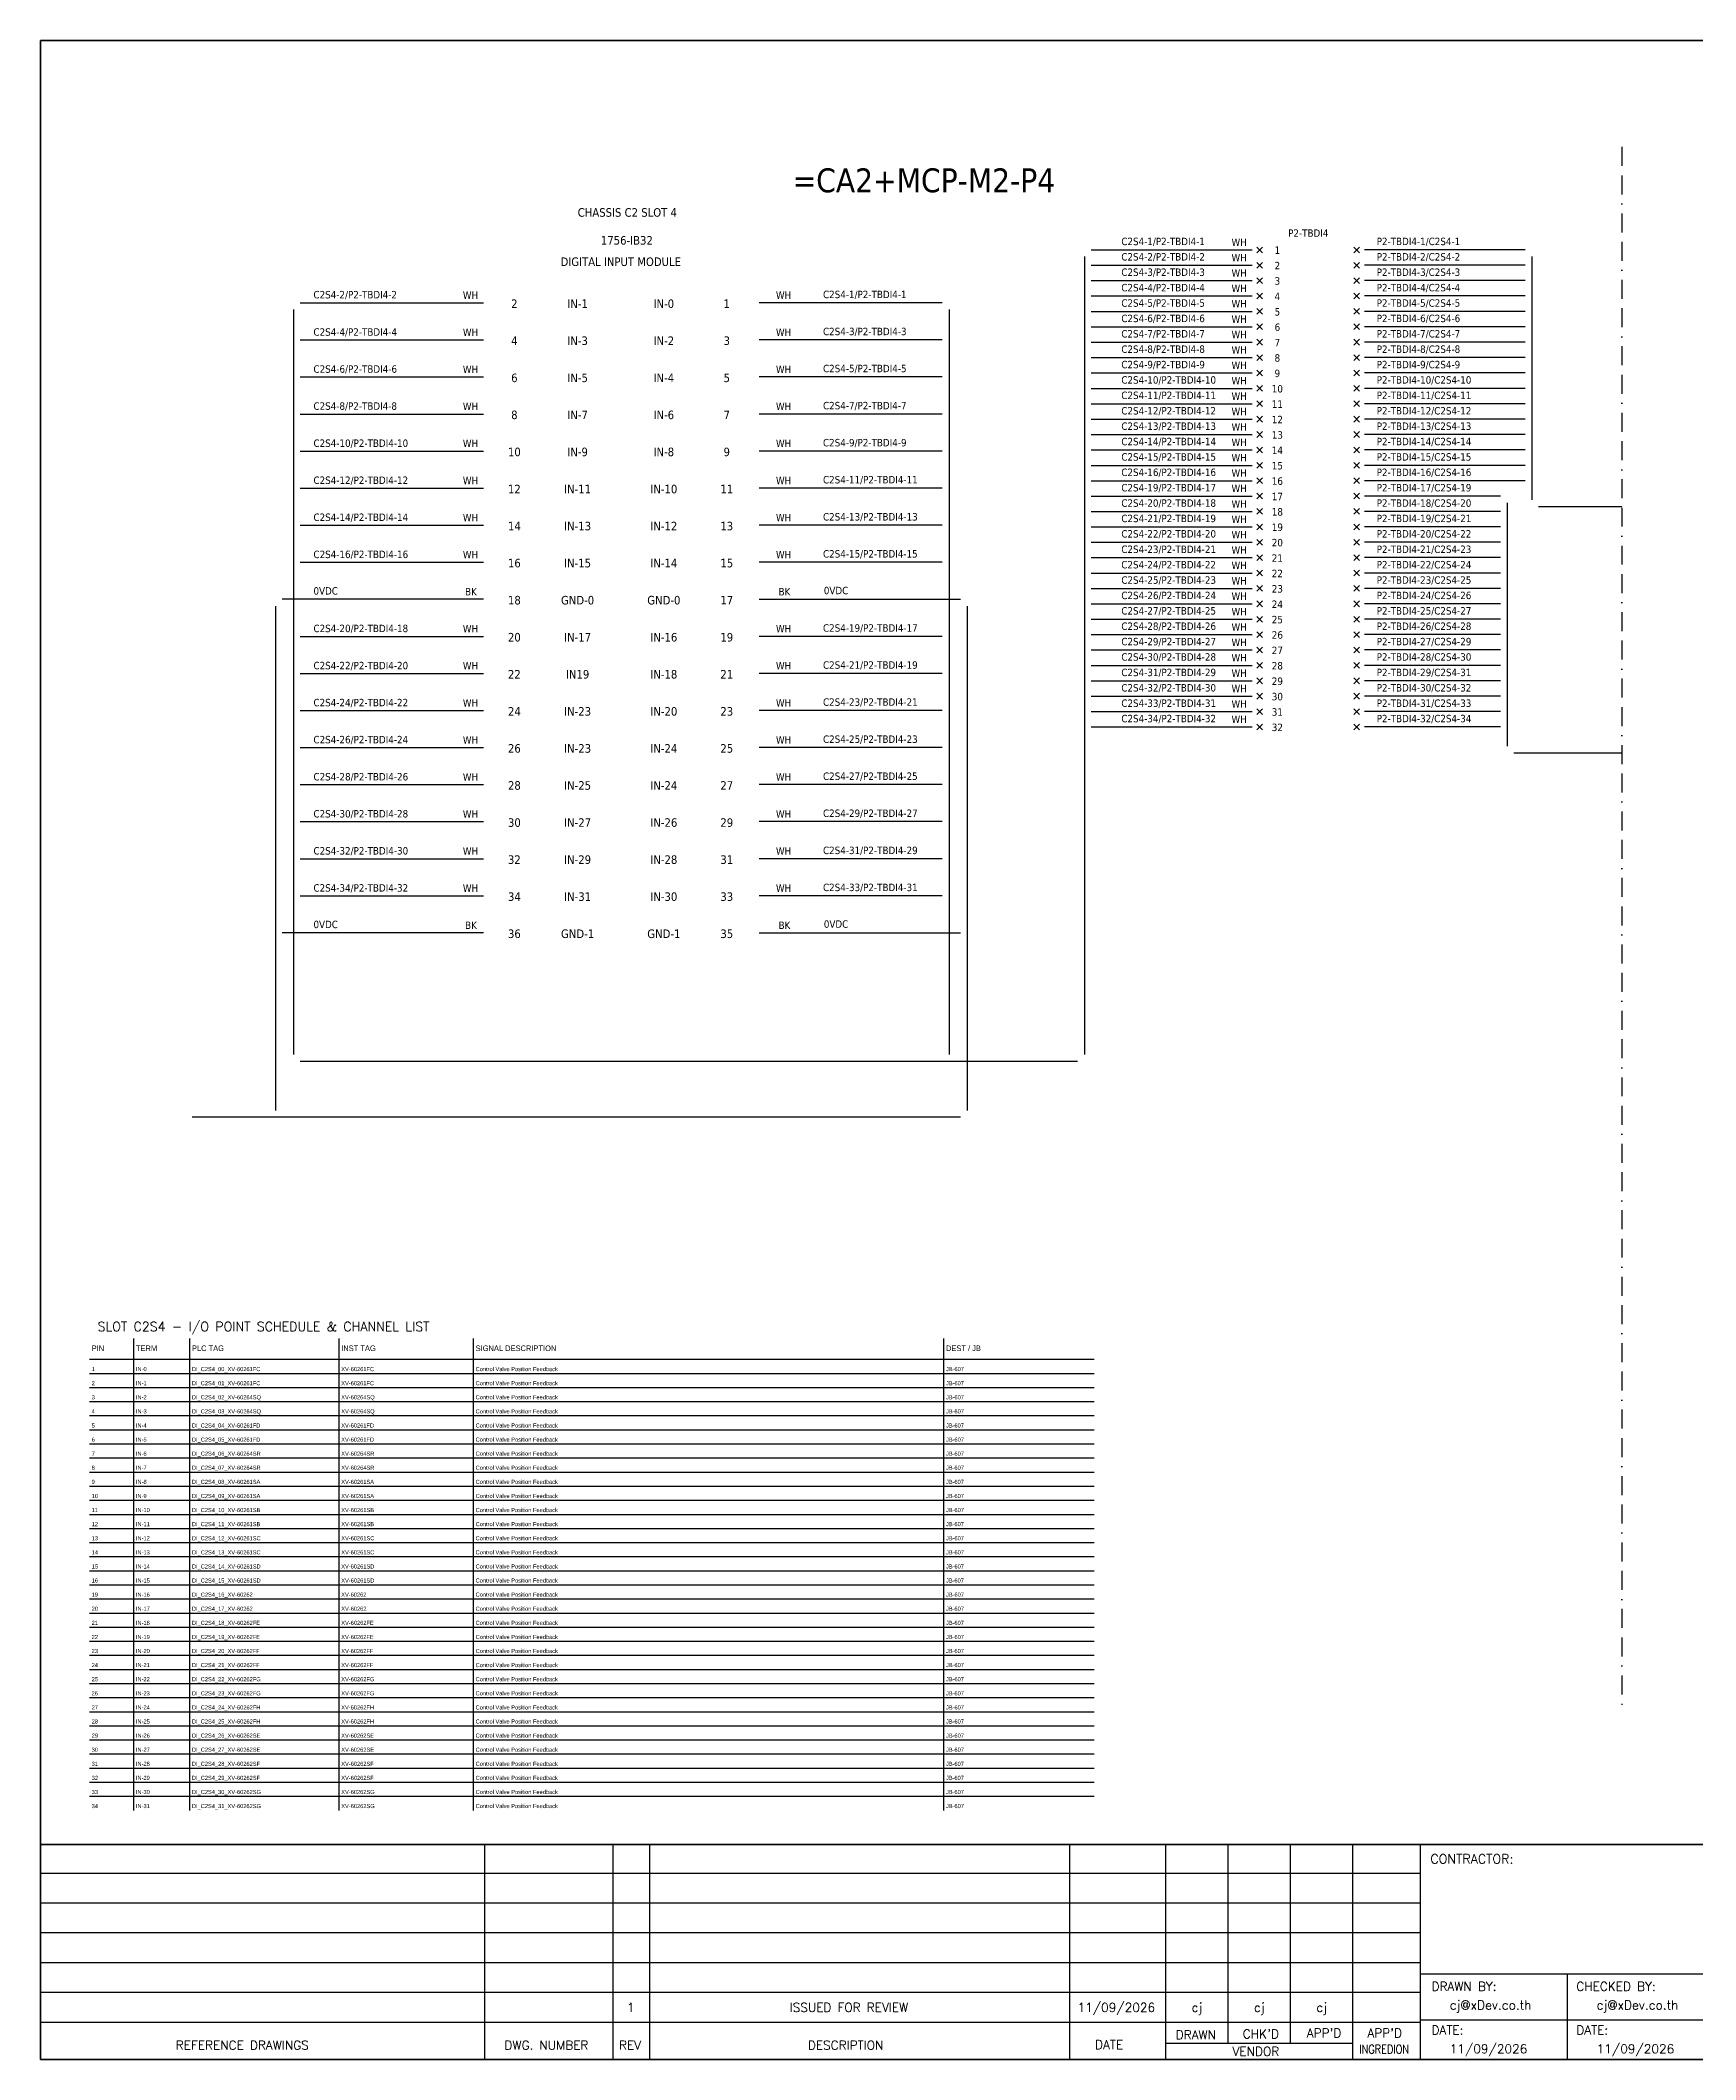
# Model space of a CAD drawing. Header units: metres. Extents: x 0 to 3893, y 0 to 2704.
# Drawn here: x 0 to 2217, y 0 to 2704 of the extents above; entities that cross this region are included whole.
import ezdxf
from ezdxf.enums import TextEntityAlignment as Align

# ---------------------------------------------------------------- set-up
doc = ezdxf.new("R2010")
doc.units = ezdxf.units.M
doc.linetypes.add('BORDERX2', pattern=[88.9, 25.4, -12.7, 25.4, -12.7, 0, -12.7])
for name, color, linetype in [('GT_1', 9, 'Continuous'), ('HELPPOINT', 7, 'Continuous'), ('MEMBER', 7, 'Continuous'), ('x01001-FrameArea', 2, 'BORDERX2')]:
    doc.layers.add(name, color=color, linetype=linetype)
doc.layers.add('IE-WIRE', color=7, linetype='Continuous', lineweight=25)
doc.layers.add('power', color=7, linetype='Continuous', lineweight=25)
doc.styles.add('ROMANS', font='romans.shx', dxfattribs={"width": 0.85, "height": 25})
doc.styles.add('Tahoma', font='txt')

msp = doc.modelspace()

# ---------------------------------------------------------------- linework, layer by layer
at = {"color": 1, "ltscale": 25.4}
for p, q in [((1637.2, 2427.5), (1629.6, 2419.9)), ((1629.6, 2427.5), (1637.2, 2419.9)), ((1637.2, 2406.9), (1629.6, 2399.2)), ((1629.6, 2406.9), (1637.2, 2399.2)), ((1759.3, 2427.5), (1767, 2419.9)), ((1767, 2427.5), (1759.3, 2419.9)), ((1759.3, 2406.9), (1767, 2399.2)), ((1767, 2406.9), (1759.3, 2399.2)), ((1637.2, 2386.3), (1629.6, 2378.6)), ((1629.6, 2386.3), (1637.2, 2378.6)), ((1759.3, 2386.3), (1767, 2378.6)), ((1767, 2386.3), (1759.3, 2378.6)), ((1637.2, 2365.7), (1629.6, 2358)), ((1629.6, 2365.7), (1637.2, 2358)), ((1759.3, 2365.7), (1767, 2358)), ((1767, 2365.7), (1759.3, 2358)), ((1637.2, 2345.1), (1629.6, 2337.4)), ((1629.6, 2345.1), (1637.2, 2337.4)), ((1759.3, 2345.1), (1767, 2337.4)), ((1767, 2345.1), (1759.3, 2337.4)), ((1637.2, 2324.5), (1629.6, 2316.8)), ((1629.6, 2324.5), (1637.2, 2316.8)), ((1637.2, 2303.9), (1629.6, 2296.2)), ((1629.6, 2303.9), (1637.2, 2296.2)), ((1759.3, 2324.5), (1767, 2316.8)), ((1767, 2324.5), (1759.3, 2316.8)), ((1759.3, 2303.9), (1767, 2296.2)), ((1767, 2303.9), (1759.3, 2296.2)), ((1637.2, 2283.2), (1629.6, 2275.6)), ((1629.6, 2283.2), (1637.2, 2275.6)), ((1759.3, 2283.2), (1767, 2275.6)), ((1767, 2283.2), (1759.3, 2275.6)), ((1637.2, 2262.6), (1629.6, 2255)), ((1629.6, 2262.6), (1637.2, 2255)), ((1759.3, 2262.6), (1767, 2255)), ((1767, 2262.6), (1759.3, 2255)), ((1637.2, 2242), (1629.6, 2234.3)), ((1629.6, 2242), (1637.2, 2234.3)), ((1637.2, 2221.4), (1629.6, 2213.7)), ((1629.6, 2221.4), (1637.2, 2213.7)), ((1759.3, 2242), (1767, 2234.3)), ((1767, 2242), (1759.3, 2234.3)), ((1759.3, 2221.4), (1767, 2213.7)), ((1767, 2221.4), (1759.3, 2213.7)), ((1637.2, 2200.8), (1629.6, 2193.1)), ((1629.6, 2200.8), (1637.2, 2193.1)), ((1759.3, 2200.8), (1767, 2193.1)), ((1767, 2200.8), (1759.3, 2193.1)), ((1637.2, 2180.2), (1629.6, 2172.5)), ((1629.6, 2180.2), (1637.2, 2172.5)), ((1759.3, 2180.2), (1767, 2172.5)), ((1767, 2180.2), (1759.3, 2172.5)), ((1637.2, 2159.6), (1629.6, 2151.9)), ((1629.6, 2159.6), (1637.2, 2151.9)), ((1637.2, 2139), (1629.6, 2131.3)), ((1629.6, 2139), (1637.2, 2131.3)), ((1759.3, 2159.6), (1767, 2151.9)), ((1767, 2159.6), (1759.3, 2151.9)), ((1759.3, 2139), (1767, 2131.3)), ((1767, 2139), (1759.3, 2131.3)), ((1637.2, 2118.3), (1629.6, 2110.7)), ((1629.6, 2118.3), (1637.2, 2110.7)), ((1759.3, 2118.3), (1767, 2110.7)), ((1767, 2118.3), (1759.3, 2110.7)), ((1637.2, 2097.7), (1629.6, 2090.1)), ((1629.6, 2097.7), (1637.2, 2090.1)), ((1759.3, 2097.7), (1767, 2090.1)), ((1767, 2097.7), (1759.3, 2090.1)), ((1637.2, 2077.1), (1629.6, 2069.5)), ((1629.6, 2077.1), (1637.2, 2069.5)), ((1637.2, 2056.5), (1629.6, 2048.8)), ((1629.6, 2056.5), (1637.2, 2048.8)), ((1759.3, 2077.1), (1767, 2069.5)), ((1767, 2077.1), (1759.3, 2069.5)), ((1759.3, 2056.5), (1767, 2048.8)), ((1767, 2056.5), (1759.3, 2048.8)), ((1637.2, 2035.9), (1629.6, 2028.2)), ((1629.6, 2035.9), (1637.2, 2028.2)), ((1759.3, 2035.9), (1767, 2028.2)), ((1767, 2035.9), (1759.3, 2028.2)), ((1637.2, 2015.3), (1629.6, 2007.6)), ((1629.6, 2015.3), (1637.2, 2007.6)), ((1759.3, 2015.3), (1767, 2007.6)), ((1767, 2015.3), (1759.3, 2007.6)), ((1637.2, 1994.7), (1629.6, 1987)), ((1629.6, 1994.7), (1637.2, 1987)), ((1759.3, 1994.7), (1767, 1987)), ((1767, 1994.7), (1759.3, 1987)), ((1637.2, 1974.1), (1629.6, 1966.4)), ((1629.6, 1974.1), (1637.2, 1966.4)), ((1637.2, 1953.5), (1629.6, 1945.8)), ((1629.6, 1953.5), (1637.2, 1945.8)), ((1759.3, 1974.1), (1767, 1966.4)), ((1767, 1974.1), (1759.3, 1966.4)), ((1759.3, 1953.5), (1767, 1945.8)), ((1767, 1953.5), (1759.3, 1945.8)), ((1637.2, 1932.8), (1629.6, 1925.2)), ((1629.6, 1932.8), (1637.2, 1925.2)), ((1759.3, 1932.8), (1767, 1925.2)), ((1767, 1932.8), (1759.3, 1925.2)), ((1637.2, 1912.2), (1629.6, 1904.6)), ((1629.6, 1912.2), (1637.2, 1904.6)), ((1759.3, 1912.2), (1767, 1904.6)), ((1767, 1912.2), (1759.3, 1904.6)), ((1637.2, 1891.6), (1629.6, 1883.9)), ((1629.6, 1891.6), (1637.2, 1883.9)), ((1637.2, 1871), (1629.6, 1863.3)), ((1629.6, 1871), (1637.2, 1863.3)), ((1759.3, 1891.6), (1767, 1883.9)), ((1767, 1891.6), (1759.3, 1883.9)), ((1759.3, 1871), (1767, 1863.3)), ((1767, 1871), (1759.3, 1863.3)), ((1637.2, 1850.4), (1629.6, 1842.7)), ((1629.6, 1850.4), (1637.2, 1842.7)), ((1759.3, 1850.4), (1767, 1842.7)), ((1767, 1850.4), (1759.3, 1842.7)), ((1637.2, 1829.8), (1629.6, 1822.1)), ((1629.6, 1829.8), (1637.2, 1822.1)), ((1759.3, 1829.8), (1767, 1822.1)), ((1767, 1829.8), (1759.3, 1822.1)), ((1637.2, 1809.2), (1629.6, 1801.5)), ((1629.6, 1809.2), (1637.2, 1801.5)), ((1637.2, 1788.6), (1629.6, 1780.9)), ((1629.6, 1788.6), (1637.2, 1780.9)), ((1759.3, 1809.2), (1767, 1801.5)), ((1767, 1809.2), (1759.3, 1801.5)), ((1759.3, 1788.6), (1767, 1780.9)), ((1767, 1788.6), (1759.3, 1780.9))]:
    msp.add_line(p, q, dxfattribs=at)
at = {"color": 7}
for p, q in [((125, 333.8), (125, 965.9)), ((200, 333.8), (200, 965.9)), ((400, 333.8), (400, 965.9)), ((580, 333.8), (580, 965.9)), ((1210, 333.8), (1210, 965.9)), ((65.7, 937.9), (1411.5, 937.9))]:
    msp.add_line(p, q, dxfattribs=at)
at = {"color": 8}
for p, q in [((65.7, 919), (1411.5, 919)), ((65.7, 900.1), (1411.5, 900.1)), ((65.7, 881.3), (1411.5, 881.3)), ((65.7, 862.4), (1411.5, 862.4)), ((65.7, 843.5), (1411.5, 843.5)), ((65.7, 824.6), (1411.5, 824.6)), ((65.7, 805.8), (1411.5, 805.8)), ((65.7, 786.9), (1411.5, 786.9)), ((65.7, 768), (1411.5, 768)), ((65.7, 749.1), (1411.5, 749.1)), ((65.7, 730.2), (1411.5, 730.2)), ((65.7, 711.4), (1411.5, 711.4)), ((65.7, 692.5), (1411.5, 692.5)), ((65.7, 673.6), (1411.5, 673.6)), ((65.7, 654.7), (1411.5, 654.7)), ((65.7, 635.9), (1411.5, 635.9)), ((65.7, 617), (1411.5, 617)), ((65.7, 598.1), (1411.5, 598.1)), ((65.7, 579.2), (1411.5, 579.2)), ((65.7, 560.3), (1411.5, 560.3)), ((65.7, 541.5), (1411.5, 541.5)), ((65.7, 522.6), (1411.5, 522.6)), ((65.7, 503.7), (1411.5, 503.7)), ((65.7, 484.8), (1411.5, 484.8)), ((65.7, 465.9), (1411.5, 465.9)), ((65.7, 447.1), (1411.5, 447.1)), ((65.7, 428.2), (1411.5, 428.2)), ((65.7, 409.3), (1411.5, 409.3)), ((65.7, 390.4), (1411.5, 390.4)), ((65.7, 371.6), (1411.5, 371.6)), ((65.7, 352.7), (1411.5, 352.7))]:
    msp.add_line(p, q, dxfattribs=at)
at = {"layer": 'GT_1', "color": 4}
for p, q in [((595.4, 0), (595.4, 288.2)), ((767.3, 0), (767.3, 288.2)), ((816.4, 0), (816.4, 288.2)), ((1379.1, 0), (1379.1, 288.2)), ((1507.4, 0), (1507.4, 288.2)), ((1591, 21.8), (1591, 288.2)), ((1674.5, 21.8), (1674.5, 288.2)), ((1757.8, 0), (1757.8, 288.2)), ((1848.8, 0), (1848.8, 288.2)), ((1848.8, 249.3), (0, 249.3)), ((1848.8, 209.5), (0, 209.5)), ((1848.8, 169.6), (0, 169.6)), ((1848.8, 129.7), (0, 129.7)), ((2635.8, 114.3), (1848.8, 114.3)), ((2045.6, 0), (2045.6, 114.3)), ((1848.8, 89.7), (0, 89.7)), ((1848.7, 49.8), (0, 49.8)), ((2635.8, 52.9), (1848.8, 52.9)), ((1757.8, 21.8), (1507.4, 21.8))]:
    msp.add_line(p, q, dxfattribs=at)
at = {"layer": 'HELPPOINT', "color": 4, "lineweight": 35}
for p, q in [((0, 0), (0, 2704.2)), ((0, 2704.2), (3893.3, 2704.2)), ((0, 0), (0, 2704.2)), ((0, 2704.2), (3893.3, 2704.2)), ((3893.3, 0), (0, 0)), ((3893.3, 0), (0, 0))]:
    msp.add_line(p, q, dxfattribs=at)
at = {"layer": 'IE-WIRE', "color": 4, "ltscale": 25.4}
for p, q in [((1398.6, 2414.6), (1398.6, 1346.2)), ((1407.7, 2423.7), (1623.1, 2423.7)), ((1988.8, 2423.7), (1773.4, 2423.7)), ((1997.9, 2414.6), (1997.9, 2088.8)), ((1407.7, 2403.1), (1623.1, 2403.1)), ((1407.7, 2382.5), (1623.1, 2382.5)), ((1988.8, 2403.1), (1773.4, 2403.1)), ((1988.8, 2382.5), (1773.4, 2382.5)), ((348.1, 2352.7), (593.4, 2352.7)), ((1208.1, 2352.7), (962.9, 2352.7)), ((1407.7, 2361.9), (1623.1, 2361.9)), ((1988.8, 2361.9), (1773.4, 2361.9)), ((339, 2343.6), (339, 1346.2)), ((1217.3, 2343.6), (1217.3, 1346.2)), ((1407.7, 2341.2), (1623.1, 2341.2)), ((1988.8, 2341.2), (1773.4, 2341.2)), ((348.1, 2303.1), (593.4, 2303.1)), ((1208.1, 2303.1), (962.9, 2303.1)), ((1407.7, 2320.6), (1623.1, 2320.6)), ((1407.7, 2300), (1623.1, 2300)), ((1988.8, 2320.6), (1773.4, 2320.6)), ((1988.8, 2300), (1773.4, 2300)), ((1407.7, 2279.4), (1623.1, 2279.4)), ((1988.8, 2279.4), (1773.4, 2279.4)), ((348.1, 2253.5), (593.4, 2253.5)), ((1208.1, 2253.5), (962.9, 2253.5)), ((1407.7, 2258.8), (1623.1, 2258.8)), ((1988.8, 2258.8), (1773.4, 2258.8)), ((1407.7, 2238.2), (1623.1, 2238.2)), ((1407.7, 2217.6), (1623.1, 2217.6)), ((1988.8, 2238.2), (1773.4, 2238.2)), ((1988.8, 2217.6), (1773.4, 2217.6)), ((348.1, 2203.8), (593.4, 2203.8)), ((1208.1, 2203.8), (962.9, 2203.8)), ((1407.7, 2197), (1623.1, 2197)), ((1988.8, 2197), (1773.4, 2197)), ((1407.7, 2176.3), (1623.1, 2176.3)), ((1988.8, 2176.3), (1773.4, 2176.3)), ((348.1, 2154.2), (593.4, 2154.2)), ((1208.1, 2154.2), (962.9, 2154.2)), ((1407.7, 2155.7), (1623.1, 2155.7)), ((1988.8, 2155.7), (1773.4, 2155.7)), ((1407.7, 2135.1), (1623.1, 2135.1)), ((1407.7, 2114.5), (1623.1, 2114.5)), ((1988.8, 2135.1), (1773.4, 2135.1)), ((1988.8, 2114.5), (1773.4, 2114.5)), ((348.1, 2104.6), (593.4, 2104.6)), ((1208.1, 2104.6), (962.9, 2104.6)), ((1407.7, 2093.9), (1623.1, 2093.9)), ((1955.7, 2093.9), (1773.4, 2093.9)), ((1964.8, 2084.8), (1964.8, 1759)), ((1407.7, 2073.3), (1623.1, 2073.3)), ((1955.7, 2073.3), (1773.4, 2073.3)), ((348.1, 2055), (593.4, 2055)), ((1208.1, 2055), (962.9, 2055)), ((1407.7, 2052.7), (1623.1, 2052.7)), ((1407.7, 2032.1), (1623.1, 2032.1)), ((1955.7, 2052.7), (1773.4, 2052.7)), ((1955.7, 2032.1), (1773.4, 2032.1)), ((348.1, 2005.3), (593.4, 2005.3)), ((1208.1, 2005.3), (962.9, 2005.3)), ((1407.7, 2011.5), (1623.1, 2011.5)), ((1955.7, 2011.5), (1773.4, 2011.5)), ((1407.7, 1990.8), (1623.1, 1990.8)), ((1955.7, 1990.8), (1773.4, 1990.8)), ((1407.7, 1970.2), (1623.1, 1970.2)), ((1407.7, 1949.6), (1623.1, 1949.6)), ((1955.7, 1970.2), (1773.4, 1970.2)), ((1955.7, 1949.6), (1773.4, 1949.6)), ((1407.7, 1929), (1623.1, 1929)), ((1955.7, 1929), (1773.4, 1929)), ((348.1, 1906.1), (593.4, 1906.1)), ((1208.1, 1906.1), (962.9, 1906.1)), ((1407.7, 1908.4), (1623.1, 1908.4)), ((1955.7, 1908.4), (1773.4, 1908.4)), ((1407.7, 1887.8), (1623.1, 1887.8)), ((1407.7, 1867.2), (1623.1, 1867.2)), ((1955.7, 1887.8), (1773.4, 1887.8)), ((1955.7, 1867.2), (1773.4, 1867.2)), ((348.1, 1856.4), (593.4, 1856.4)), ((1208.1, 1856.4), (962.9, 1856.4)), ((1407.7, 1846.6), (1623.1, 1846.6)), ((1955.7, 1846.6), (1773.4, 1846.6)), ((1407.7, 1825.9), (1623.1, 1825.9)), ((1955.7, 1825.9), (1773.4, 1825.9)), ((348.1, 1806.8), (593.4, 1806.8)), ((1208.1, 1806.8), (962.9, 1806.8)), ((1407.7, 1805.3), (1623.1, 1805.3)), ((1955.7, 1805.3), (1773.4, 1805.3)), ((1407.7, 1784.7), (1623.1, 1784.7)), ((1955.7, 1784.7), (1773.4, 1784.7)), ((348.1, 1757.2), (593.4, 1757.2)), ((1208.1, 1757.2), (962.9, 1757.2)), ((348.1, 1707.5), (593.4, 1707.5)), ((1208.1, 1707.5), (962.9, 1707.5)), ((348.1, 1657.9), (593.4, 1657.9)), ((1208.1, 1657.9), (962.9, 1657.9)), ((348.1, 1608.3), (593.4, 1608.3)), ((1208.1, 1608.3), (962.9, 1608.3)), ((348.1, 1558.6), (593.4, 1558.6)), ((1208.1, 1558.6), (962.9, 1558.6))]:
    msp.add_line(p, q, dxfattribs=at)
at = {"layer": 'IE-WIRE', "color": 4}
for p, q in [((2006.9, 2079.9), (2118.2, 2079.9)), ((1973.8, 1750.1), (2118.2, 1750.1)), ((348.1, 1337), (1389.4, 1337))]:
    msp.add_line(p, q, dxfattribs=at)
at = {"layer": 'IE-WIRE', "color": 7, "ltscale": 25.4}
for p, q in [((593.4, 1955.7), (324, 1955.7)), ((962.9, 1955.7), (1232.3, 1955.7)), ((314.9, 1946.5), (314.9, 1270.9)), ((1241.4, 1946.5), (1241.4, 1270.9)), ((593.4, 1509), (324, 1509)), ((962.9, 1509), (1232.3, 1509)), ((1232.4, 1262), (203.4, 1262))]:
    msp.add_line(p, q, dxfattribs=at)
at = {"layer": 'MEMBER', "color": 4, "lineweight": 35}
msp.add_line((0, 288.2), (3893.3, 288.2), dxfattribs=at)
msp.add_line((0, 288.2), (3893.3, 288.2), dxfattribs=at)
at = {"layer": 'x01001-FrameArea'}
msp.add_line((2118.2, 2561.5), (2118.2, 475), dxfattribs=at)

# ---------------------------------------------------------------- texts
at = {"color": 2, "style": 'Tahoma'}
for s, height, p in [('=CA2+MCP-M2-P4', 32, (1183.4, 2516.8)), ('CHASSIS C2 SLOT 4', 11.441, (786.2, 2473.8)), ('1756-IB32', 11.44, (785.6, 2436.4)), ('DIGITAL INPUT MODULE', 11.441, (777.4, 2407.8)), ('2', 11.4, (634.9, 2351.6)), ('IN-1', 11.44, (719.6, 2351.6)), ('IN-0', 11.44, (835.1, 2351.6)), ('1', 11.4, (919.4, 2351.6)), ('4', 11.4, (634.9, 2302)), ('IN-3', 11.44, (719.6, 2302)), ('IN-2', 11.44, (835.1, 2302)), ('3', 11.4, (919.4, 2302)), ('6', 11.4, (634.9, 2252.3)), ('IN-5', 11.44, (719.6, 2252.3)), ('IN-4', 11.44, (835.1, 2252.3)), ('5', 11.4, (919.4, 2252.3)), ('8', 11.4, (634.9, 2202.7)), ('IN-7', 11.44, (719.6, 2202.7)), ('IN-6', 11.44, (835.1, 2202.7)), ('7', 11.4, (919.4, 2202.7)), ('10', 11.44, (634.9, 2153.1)), ('IN-9', 11.44, (719.6, 2153.1)), ('IN-8', 11.44, (835.1, 2153.1)), ('9', 11.4, (919.4, 2153.1)), ('12', 11.44, (634.9, 2103.4)), ('IN-10', 11.44, (835.1, 2103.4)), ('IN-11', 11.44, (719.6, 2103.4)), ('11', 11.44, (919.4, 2103.4)), ('14', 11.44, (634.9, 2053.8)), ('IN-13', 11.44, (719.6, 2053.8)), ('IN-12', 11.44, (835.1, 2053.8)), ('13', 11.44, (919.4, 2053.8)), ('16', 11.44, (634.9, 2004.2)), ('IN-15', 11.44, (719.6, 2004.2)), ('IN-14', 11.44, (835.1, 2004.2)), ('15', 11.44, (919.4, 2004.2)), ('18', 11.44, (634.9, 1954.5)), ('GND-0', 11.44, (719.6, 1954.5)), ('GND-0', 11.44, (835.1, 1954.5)), ('17', 11.44, (919.4, 1954.5)), ('20', 11.44, (634.9, 1904.9)), ('IN-17', 11.44, (719.6, 1904.9)), ('IN-16', 11.44, (835.1, 1904.9)), ('19', 11.44, (919.4, 1904.9)), ('22', 11.44, (634.9, 1855.3)), ('IN19', 11.44, (719.6, 1855.3)), ('IN-18', 11.44, (835.1, 1855.3)), ('21', 11.44, (919.4, 1855.3)), ('24', 11.44, (634.9, 1805.6)), ('IN-23', 11.44, (719.6, 1805.6)), ('IN-20', 11.44, (835.1, 1805.6)), ('23', 11.44, (919.4, 1805.6)), ('26', 11.44, (634.9, 1756)), ('IN-23', 11.44, (719.6, 1756)), ('IN-24', 11.44, (835.1, 1756)), ('25', 11.44, (919.4, 1756)), ('28', 11.44, (634.9, 1706.4)), ('IN-25', 11.44, (719.6, 1706.4)), ('IN-24', 11.44, (835.1, 1706.4)), ('27', 11.44, (919.4, 1706.4)), ('30', 11.44, (634.9, 1656.7)), ('IN-27', 11.44, (719.6, 1656.7)), ('IN-26', 11.44, (835.1, 1656.7)), ('29', 11.44, (919.4, 1656.7)), ('32', 11.44, (634.9, 1607.1)), ('IN-29', 11.44, (719.6, 1607.1)), ('IN-28', 11.44, (835.1, 1607.1)), ('31', 11.44, (919.4, 1607.1)), ('34', 11.44, (634.9, 1557.5)), ('IN-31', 11.44, (719.6, 1557.5)), ('IN-30', 11.44, (835.1, 1557.5)), ('33', 11.44, (919.4, 1557.5)), ('36', 11.44, (634.9, 1507.8)), ('GND-1', 11.44, (719.6, 1507.8)), ('GND-1', 11.44, (835.1, 1507.8)), ('35', 11.44, (919.4, 1507.8))]:
    msp.add_text(s, height=height, dxfattribs=at).set_placement(p, align=Align.MIDDLE_CENTER)
at = {"color": 4, "style": 'Tahoma'}
for s, height, p in [('C2S4-1/P2-TBDI4-1', 9.949, (1447.9, 2430)), ('WH', 9.95, (1595.5, 2428.9)), ('P2-TBDI4-1/C2S4-1', 9.949, (1789.9, 2430)), ('C2S4-2/P2-TBDI4-2', 9.949, (1447.9, 2409.4)), ('WH', 9.95, (1595.5, 2408.3)), ('P2-TBDI4-2/C2S4-2', 9.949, (1789.9, 2409.4)), ('C2S4-3/P2-TBDI4-3', 9.949, (1447.9, 2388.8)), ('WH', 9.95, (1595.5, 2387.7)), ('P2-TBDI4-3/C2S4-3', 9.949, (1789.9, 2388.8)), ('C2S4-2/P2-TBDI4-2', 9.949, (365.8, 2358.7)), ('WH', 9.95, (565.9, 2358)), ('WH', 9.95, (985.3, 2358)), ('C2S4-1/P2-TBDI4-1', 9.949, (1048.3, 2359)), ('C2S4-4/P2-TBDI4-4', 9.949, (1447.9, 2368.1)), ('C2S4-5/P2-TBDI4-5', 9.949, (1447.9, 2347.5)), ('WH', 9.95, (1595.5, 2367.1)), ('WH', 9.95, (1595.5, 2346.5)), ('P2-TBDI4-4/C2S4-4', 9.949, (1789.9, 2368.1)), ('P2-TBDI4-5/C2S4-5', 9.949, (1789.9, 2347.5)), ('C2S4-6/P2-TBDI4-6', 9.949, (1447.9, 2326.9)), ('WH', 9.95, (1595.5, 2325.9)), ('P2-TBDI4-6/C2S4-6', 9.949, (1789.9, 2326.9)), ('C2S4-4/P2-TBDI4-4', 9.949, (365.8, 2308.7)), ('WH', 9.95, (565.9, 2308.4)), ('WH', 9.95, (985.3, 2308.4)), ('C2S4-3/P2-TBDI4-3', 9.949, (1048.3, 2309.4)), ('C2S4-7/P2-TBDI4-7', 9.949, (1447.9, 2306.3)), ('WH', 9.95, (1595.5, 2305.3)), ('P2-TBDI4-7/C2S4-7', 9.949, (1789.9, 2306.3)), ('C2S4-8/P2-TBDI4-8', 9.949, (1447.9, 2285.7)), ('C2S4-9/P2-TBDI4-9', 9.949, (1447.9, 2265.1)), ('WH', 9.95, (1595.5, 2284.7)), ('WH', 9.95, (1595.5, 2264.1)), ('P2-TBDI4-8/C2S4-8', 9.949, (1789.9, 2285.7)), ('P2-TBDI4-9/C2S4-9', 9.949, (1789.9, 2265.1)), ('C2S4-6/P2-TBDI4-6', 9.949, (365.8, 2259.1)), ('WH', 9.95, (565.9, 2258.7)), ('WH', 9.95, (985.3, 2258.7)), ('C2S4-5/P2-TBDI4-5', 9.949, (1048.3, 2259.8)), ('C2S4-10/P2-TBDI4-10', 9.949, (1447.9, 2244.5)), ('WH', 9.95, (1595.5, 2243.4)), ('P2-TBDI4-10/C2S4-10', 9.949, (1789.9, 2244.5)), ('C2S4-8/P2-TBDI4-8', 9.949, (365.8, 2209.5)), ('WH', 9.95, (565.9, 2209.1)), ('WH', 9.95, (985.3, 2209.1)), ('C2S4-7/P2-TBDI4-7', 9.949, (1048.3, 2210.1)), ('C2S4-11/P2-TBDI4-11', 9.949, (1447.9, 2223.9)), ('WH', 9.95, (1595.5, 2222.8)), ('P2-TBDI4-11/C2S4-11', 9.949, (1789.9, 2223.9)), ('C2S4-12/P2-TBDI4-12', 9.949, (1447.9, 2203.2)), ('C2S4-13/P2-TBDI4-13', 9.949, (1447.9, 2182.6)), ('WH', 9.95, (1595.5, 2202.2)), ('WH', 9.95, (1595.5, 2181.6)), ('P2-TBDI4-12/C2S4-12', 9.949, (1789.9, 2203.2)), ('P2-TBDI4-13/C2S4-13', 9.949, (1789.9, 2182.6)), ('C2S4-10/P2-TBDI4-10', 9.949, (365.8, 2159.8)), ('WH', 9.95, (565.9, 2159.5)), ('WH', 9.95, (985.3, 2159.5)), ('C2S4-9/P2-TBDI4-9', 9.949, (1048.3, 2160.5)), ('C2S4-14/P2-TBDI4-14', 9.949, (1447.9, 2162)), ('WH', 9.95, (1595.5, 2161)), ('P2-TBDI4-14/C2S4-14', 9.949, (1789.9, 2162)), ('C2S4-15/P2-TBDI4-15', 9.949, (1447.9, 2141.4)), ('WH', 9.95, (1595.5, 2140.4)), ('P2-TBDI4-15/C2S4-15', 9.949, (1789.9, 2141.4)), ('C2S4-12/P2-TBDI4-12', 9.949, (365.8, 2110.2)), ('WH', 9.95, (565.9, 2109.8)), ('WH', 9.95, (985.3, 2109.8)), ('C2S4-11/P2-TBDI4-11', 9.949, (1048.3, 2110.9)), ('C2S4-16/P2-TBDI4-16', 9.949, (1447.9, 2120.8)), ('C2S4-19/P2-TBDI4-17', 9.949, (1447.9, 2100.2)), ('WH', 9.95, (1595.5, 2119.8)), ('P2-TBDI4-16/C2S4-16', 9.949, (1789.9, 2120.8)), ('P2-TBDI4-17/C2S4-19', 9.949, (1789.9, 2100.2)), ('C2S4-20/P2-TBDI4-18', 9.949, (1447.9, 2079.6)), ('WH', 9.95, (1595.5, 2099.2)), ('WH', 9.95, (1595.5, 2078.5)), ('P2-TBDI4-18/C2S4-20', 9.949, (1789.9, 2079.6)), ('C2S4-14/P2-TBDI4-14', 9.949, (365.8, 2060.6)), ('WH', 9.95, (565.9, 2060.2)), ('WH', 9.95, (985.3, 2060.2)), ('C2S4-13/P2-TBDI4-13', 9.949, (1048.3, 2061.2)), ('C2S4-21/P2-TBDI4-19', 9.949, (1447.9, 2059)), ('WH', 9.95, (1595.5, 2057.9)), ('P2-TBDI4-19/C2S4-21', 9.949, (1789.9, 2059)), ('C2S4-22/P2-TBDI4-20', 9.949, (1447.9, 2038.4)), ('WH', 9.95, (1595.5, 2037.3)), ('P2-TBDI4-20/C2S4-22', 9.949, (1789.9, 2038.4)), ('C2S4-16/P2-TBDI4-16', 9.949, (365.8, 2010.9)), ('WH', 9.95, (565.9, 2010.6)), ('WH', 9.95, (985.3, 2010.6)), ('C2S4-15/P2-TBDI4-15', 9.949, (1048.3, 2011.6)), ('C2S4-23/P2-TBDI4-21', 9.949, (1447.9, 2017.7)), ('C2S4-24/P2-TBDI4-22', 9.949, (1447.9, 1997.1)), ('WH', 9.95, (1595.5, 2016.7)), ('WH', 9.95, (1595.5, 1996.1)), ('P2-TBDI4-21/C2S4-23', 9.949, (1789.9, 2017.7)), ('P2-TBDI4-22/C2S4-24', 9.949, (1789.9, 1997.1)), ('C2S4-25/P2-TBDI4-23', 9.949, (1447.9, 1976.5)), ('WH', 9.95, (1595.5, 1975.5)), ('P2-TBDI4-23/C2S4-25', 9.949, (1789.9, 1976.5)), ('C2S4-26/P2-TBDI4-24', 9.949, (1447.9, 1955.9)), ('WH', 9.95, (1595.5, 1954.9)), ('P2-TBDI4-24/C2S4-26', 9.949, (1789.9, 1955.9)), ('C2S4-20/P2-TBDI4-18', 9.949, (365.8, 1911.7)), ('WH', 9.95, (565.9, 1911.3)), ('WH', 9.95, (985.3, 1911.3)), ('C2S4-19/P2-TBDI4-17', 9.949, (1048.3, 1912.3)), ('C2S4-27/P2-TBDI4-25', 9.949, (1447.9, 1935.3)), ('C2S4-28/P2-TBDI4-26', 9.949, (1447.9, 1914.7)), ('WH', 9.95, (1595.5, 1934.3)), ('WH', 9.95, (1595.5, 1913.6)), ('P2-TBDI4-25/C2S4-27', 9.949, (1789.9, 1935.3)), ('P2-TBDI4-26/C2S4-28', 9.949, (1789.9, 1914.7)), ('C2S4-29/P2-TBDI4-27', 9.949, (1447.9, 1894.1)), ('WH', 9.95, (1595.5, 1893)), ('P2-TBDI4-27/C2S4-29', 9.949, (1789.9, 1894.1)), ('C2S4-22/P2-TBDI4-20', 9.949, (365.8, 1862)), ('WH', 9.95, (565.9, 1861.7)), ('WH', 9.95, (985.3, 1861.7)), ('C2S4-21/P2-TBDI4-19', 9.949, (1048.3, 1862.7)), ('C2S4-30/P2-TBDI4-28', 9.949, (1447.9, 1873.5)), ('WH', 9.95, (1595.5, 1872.4)), ('P2-TBDI4-28/C2S4-30', 9.949, (1789.9, 1873.5)), ('C2S4-31/P2-TBDI4-29', 9.949, (1447.9, 1852.8)), ('C2S4-32/P2-TBDI4-30', 9.949, (1447.9, 1832.2)), ('WH', 9.95, (1595.5, 1851.8)), ('WH', 9.95, (1595.5, 1831.2)), ('P2-TBDI4-29/C2S4-31', 9.949, (1789.9, 1852.8)), ('P2-TBDI4-30/C2S4-32', 9.949, (1789.9, 1832.2)), ('C2S4-24/P2-TBDI4-22', 9.949, (365.8, 1812.4)), ('WH', 9.95, (565.9, 1812)), ('WH', 9.95, (985.3, 1812)), ('C2S4-23/P2-TBDI4-21', 9.949, (1048.3, 1813.1)), ('C2S4-33/P2-TBDI4-31', 9.949, (1447.9, 1811.6)), ('WH', 9.95, (1595.5, 1810.6)), ('P2-TBDI4-31/C2S4-33', 9.949, (1789.9, 1811.6)), ('C2S4-34/P2-TBDI4-32', 9.949, (1447.9, 1791)), ('WH', 9.95, (1595.5, 1790)), ('P2-TBDI4-32/C2S4-34', 9.949, (1789.9, 1791)), ('C2S4-26/P2-TBDI4-24', 9.949, (365.8, 1762.8)), ('WH', 9.95, (565.9, 1762.4)), ('WH', 9.95, (985.3, 1762.4)), ('C2S4-25/P2-TBDI4-23', 9.949, (1048.3, 1763.4)), ('C2S4-28/P2-TBDI4-26', 9.949, (365.8, 1713.1)), ('WH', 9.95, (565.9, 1712.8)), ('WH', 9.95, (985.3, 1712.8)), ('C2S4-27/P2-TBDI4-25', 9.949, (1048.3, 1713.8)), ('C2S4-30/P2-TBDI4-28', 9.949, (365.8, 1663.5)), ('WH', 9.95, (565.9, 1663.1)), ('WH', 9.95, (985.3, 1663.1)), ('C2S4-29/P2-TBDI4-27', 9.949, (1048.3, 1664.2)), ('C2S4-32/P2-TBDI4-30', 9.949, (365.8, 1613.9)), ('WH', 9.95, (565.9, 1613.5)), ('WH', 9.95, (985.3, 1613.5)), ('C2S4-31/P2-TBDI4-29', 9.949, (1048.3, 1614.5)), ('C2S4-34/P2-TBDI4-32', 9.949, (365.8, 1564.2)), ('WH', 9.95, (565.9, 1563.9)), ('WH', 9.95, (985.3, 1563.9)), ('C2S4-33/P2-TBDI4-31', 9.949, (1048.3, 1564.9))]:
    msp.add_text(s, height=height, dxfattribs=at).set_placement(p)
msp.add_text('P2-TBDI4', height=9.95, dxfattribs=at).set_placement((1698.3, 2446.1), align=Align.MIDDLE_CENTER)
at = {"color": 7, "style": 'Tahoma'}
for s, p in [('0VDC', (365.8, 1962)), ('BK', (568.9, 1960.9)), ('BK', (988.8, 1960.9)), ('0VDC', (1049.4, 1962.5)), ('0VDC', (365.8, 1515.3)), ('BK', (568.9, 1514.2)), ('BK', (988.8, 1514.2)), ('0VDC', (1049.4, 1515.8))]:
    msp.add_text(s, height=9.95, dxfattribs=at).set_placement(p)
at = {"color": 3}
for s, p in [('PIN', (68.7, 948.9)), ('TERM', (128, 948.9)), ('PLC TAG', (203, 948.9)), ('INST TAG', (403, 948.9)), ('SIGNAL DESCRIPTION', (583, 948.9)), ('DEST / JB', (1213, 948.9))]:
    msp.add_text(s, height=7.5, dxfattribs=at).set_placement(p)
at = {"color": 7}
for s, p in [('1', (68.7, 922)), ('IN-0', (128, 922)), ('DI_C2S4_00_XV-60261FC', (203, 922)), ('XV-60261FC', (403, 922)), ('Control Valve Position Feedback', (583, 922)), ('JB-607', (1213, 922)), ('2', (68.7, 903.1)), ('IN-1', (128, 903.1)), ('DI_C2S4_01_XV-60261FC', (203, 903.1)), ('XV-60261FC', (403, 903.1)), ('Control Valve Position Feedback', (583, 903.1)), ('JB-607', (1213, 903.1)), ('4', (68.7, 865.4)), ('3', (68.7, 884.3)), ('IN-2', (128, 884.3)), ('IN-3', (128, 865.4)), ('DI_C2S4_02_XV-60264SQ', (203, 884.3)), ('DI_C2S4_03_XV-60264SQ', (203, 865.4)), ('XV-60264SQ', (403, 884.3)), ('XV-60264SQ', (403, 865.4)), ('Control Valve Position Feedback', (583, 884.3)), ('Control Valve Position Feedback', (583, 865.4)), ('JB-607', (1213, 884.3)), ('JB-607', (1213, 865.4)), ('5', (68.7, 846.5)), ('IN-4', (128, 846.5)), ('DI_C2S4_04_XV-60261FD', (203, 846.5)), ('XV-60261FD', (403, 846.5)), ('Control Valve Position Feedback', (583, 846.5)), ('JB-607', (1213, 846.5)), ('6', (68.7, 827.6)), ('7', (68.7, 808.8)), ('IN-5', (128, 827.6)), ('IN-6', (128, 808.8)), ('DI_C2S4_05_XV-60261FD', (203, 827.6)), ('DI_C2S4_06_XV-60264SR', (203, 808.8)), ('XV-60261FD', (403, 827.6)), ('XV-60264SR', (403, 808.8)), ('Control Valve Position Feedback', (583, 827.6)), ('Control Valve Position Feedback', (583, 808.8)), ('JB-607', (1213, 827.6)), ('JB-607', (1213, 808.8)), ('8', (68.7, 789.9)), ('IN-7', (128, 789.9)), ('DI_C2S4_07_XV-60264SR', (203, 789.9)), ('XV-60264SR', (403, 789.9)), ('Control Valve Position Feedback', (583, 789.9)), ('JB-607', (1213, 789.9)), ('9', (68.7, 771)), ('10', (68.7, 752.1)), ('IN-8', (128, 771)), ('IN-9', (128, 752.1)), ('DI_C2S4_08_XV-60261SA', (203, 771)), ('DI_C2S4_09_XV-60261SA', (203, 752.1)), ('XV-60261SA', (403, 771)), ('XV-60261SA', (403, 752.1)), ('Control Valve Position Feedback', (583, 771)), ('Control Valve Position Feedback', (583, 752.1)), ('JB-607', (1213, 771)), ('JB-607', (1213, 752.1)), ('11', (68.7, 733.2)), ('IN-10', (128, 733.2)), ('DI_C2S4_10_XV-60261SB', (203, 733.2)), ('XV-60261SB', (403, 733.2)), ('Control Valve Position Feedback', (583, 733.2)), ('JB-607', (1213, 733.2)), ('12', (68.7, 714.4)), ('IN-11', (128, 714.4)), ('DI_C2S4_11_XV-60261SB', (203, 714.4)), ('XV-60261SB', (403, 714.4)), ('Control Valve Position Feedback', (583, 714.4)), ('JB-607', (1213, 714.4)), ('13', (68.7, 695.5)), ('14', (68.7, 676.6)), ('IN-12', (128, 695.5)), ('IN-13', (128, 676.6)), ('DI_C2S4_12_XV-60261SC', (203, 695.5)), ('DI_C2S4_13_XV-60261SC', (203, 676.6)), ('XV-60261SC', (403, 695.5)), ('XV-60261SC', (403, 676.6)), ('Control Valve Position Feedback', (583, 695.5)), ('Control Valve Position Feedback', (583, 676.6)), ('JB-607', (1213, 695.5)), ('JB-607', (1213, 676.6)), ('15', (68.7, 657.7)), ('IN-14', (128, 657.7)), ('DI_C2S4_14_XV-60261SD', (203, 657.7)), ('XV-60261SD', (403, 657.7)), ('Control Valve Position Feedback', (583, 657.7)), ('JB-607', (1213, 657.7)), ('16', (68.7, 638.9)), ('19', (68.7, 620)), ('IN-15', (128, 638.9)), ('IN-16', (128, 620)), ('DI_C2S4_15_XV-60261SD', (203, 638.9)), ('DI_C2S4_16_XV-60262', (203, 620)), ('XV-60261SD', (403, 638.9)), ('XV-60262', (403, 620)), ('Control Valve Position Feedback', (583, 638.9)), ('Control Valve Position Feedback', (583, 620)), ('JB-607', (1213, 638.9)), ('JB-607', (1213, 620)), ('20', (68.7, 601.1)), ('IN-17', (128, 601.1)), ('DI_C2S4_17_XV-60262', (203, 601.1)), ('XV-60262', (403, 601.1)), ('Control Valve Position Feedback', (583, 601.1)), ('JB-607', (1213, 601.1)), ('21', (68.7, 582.2)), ('22', (68.7, 563.3)), ('IN-18', (128, 582.2)), ('IN-19', (128, 563.3)), ('DI_C2S4_18_XV-60262FE', (203, 582.2)), ('DI_C2S4_19_XV-60262FE', (203, 563.3)), ('XV-60262FE', (403, 582.2)), ('XV-60262FE', (403, 563.3)), ('Control Valve Position Feedback', (583, 582.2)), ('Control Valve Position Feedback', (583, 563.3)), ('JB-607', (1213, 582.2)), ('JB-607', (1213, 563.3)), ('23', (68.7, 544.5)), ('IN-20', (128, 544.5)), ('DI_C2S4_20_XV-60262FF', (203, 544.5)), ('XV-60262FF', (403, 544.5)), ('Control Valve Position Feedback', (583, 544.5)), ('JB-607', (1213, 544.5)), ('24', (68.7, 525.6)), ('IN-21', (128, 525.6)), ('DI_C2S4_21_XV-60262FF', (203, 525.6)), ('XV-60262FF', (403, 525.6)), ('Control Valve Position Feedback', (583, 525.6)), ('JB-607', (1213, 525.6)), ('25', (68.7, 506.7)), ('26', (68.7, 487.8)), ('IN-22', (128, 506.7)), ('IN-23', (128, 487.8)), ('DI_C2S4_22_XV-60262FG', (203, 506.7)), ('DI_C2S4_23_XV-60262FG', (203, 487.8)), ('XV-60262FG', (403, 506.7)), ('XV-60262FG', (403, 487.8)), ('Control Valve Position Feedback', (583, 506.7)), ('Control Valve Position Feedback', (583, 487.8)), ('JB-607', (1213, 506.7)), ('JB-607', (1213, 487.8)), ('27', (68.7, 468.9)), ('IN-24', (128, 468.9)), ('DI_C2S4_24_XV-60262FH', (203, 468.9)), ('XV-60262FH', (403, 468.9)), ('Control Valve Position Feedback', (583, 468.9)), ('JB-607', (1213, 468.9)), ('28', (68.7, 450.1)), ('29', (68.7, 431.2)), ('IN-25', (128, 450.1)), ('IN-26', (128, 431.2)), ('DI_C2S4_25_XV-60262FH', (203, 450.1)), ('DI_C2S4_26_XV-60262SE', (203, 431.2)), ('XV-60262FH', (403, 450.1)), ('XV-60262SE', (403, 431.2)), ('Control Valve Position Feedback', (583, 450.1)), ('Control Valve Position Feedback', (583, 431.2)), ('JB-607', (1213, 450.1)), ('JB-607', (1213, 431.2)), ('30', (68.7, 412.3)), ('IN-27', (128, 412.3)), ('DI_C2S4_27_XV-60262SE', (203, 412.3)), ('XV-60262SE', (403, 412.3)), ('Control Valve Position Feedback', (583, 412.3)), ('JB-607', (1213, 412.3)), ('31', (68.7, 393.4)), ('32', (68.7, 374.6)), ('IN-28', (128, 393.4)), ('IN-29', (128, 374.6)), ('DI_C2S4_28_XV-60262SF', (203, 393.4)), ('DI_C2S4_29_XV-60262SF', (203, 374.6)), ('XV-60262SF', (403, 393.4)), ('XV-60262SF', (403, 374.6)), ('Control Valve Position Feedback', (583, 393.4)), ('Control Valve Position Feedback', (583, 374.6)), ('JB-607', (1213, 393.4)), ('JB-607', (1213, 374.6)), ('33', (68.7, 355.7)), ('IN-30', (128, 355.7)), ('DI_C2S4_30_XV-60262SG', (203, 355.7)), ('XV-60262SG', (403, 355.7)), ('Control Valve Position Feedback', (583, 355.7)), ('JB-607', (1213, 355.7)), ('34', (68.7, 336.8)), ('IN-31', (128, 336.8)), ('DI_C2S4_31_XV-60262SG', (203, 336.8)), ('XV-60262SG', (403, 336.8)), ('Control Valve Position Feedback', (583, 336.8)), ('JB-607', (1213, 336.8))]:
    msp.add_text(s, height=5.5, dxfattribs=at).set_placement(p)
at = {"layer": 'MEMBER', "color": 4, "ltscale": 0.8, "style": 'ROMANS'}
for s, height, p in [('SLOT C2S4 - I/O POINT SCHEDULE & CHANNEL LIST', 12.35, (76.6, 975.6)), ('CONTRACTOR:', 12.35, (1861.9, 262.7)), ('DRAWN BY:', 11.88, (1863.4, 92.1)), ('CHECKED BY:', 11.875, (2057.3, 92.1)), ('cj@xDev.co.th', 11.875, (1887.8, 67.2)), ('cj@xDev.co.th', 11.875, (2084.6, 67.2)), ('DRAWN', 11.88, (1520.8, 27.3)), ("CHK'D", 11.88, (1610.6, 28.5)), ("APP'D", 11.88, (1696.2, 29.7)), ("APP'D", 11.88, (1777.4, 29.7)), ('DATE:', 11.88, (1863.4, 33.6)), ('DATE:', 11.88, (2057.3, 33.6)), ('REFERENCE DRAWINGS', 11.875, (181.4, 13.4)), ('DWG. NUMBER', 11.875, (621.6, 13.4)), ('REV', 11.88, (775.1, 13.4)), ('DESCRIPTION', 11.875, (1028, 13.4)), ('DATE', 11.88, (1412.8, 14.2)), ('VENDOR', 11.88, (1596.9, 5.1)), ('11/09/2026', 11.88, (1887.8, 8.5)), ('11/09/2026', 11.88, (2084.6, 8.5))]:
    msp.add_text(s, height=height, dxfattribs=at).set_placement(p)
for s, height, p in [('1', 11.9, (790.9, 69.9)), ('ISSUED FOR REVIEW', 11.875, (1083, 69.9)), ('11/09/2026', 11.88, (1441.2, 69.9)), ('cj', 11.88, (1549.1, 69.9)), ('cj', 11.88, (1632.6, 69.9)), ('cj', 11.88, (1716.2, 69.9))]:
    msp.add_text(s, height=height, dxfattribs=at).set_placement(p, align=Align.MIDDLE_CENTER)
at = {"layer": 'MEMBER', "color": 4, "ltscale": 0.8, "style": 'ROMANS', "width": 0.8}
msp.add_text('INGREDION', height=11.88, dxfattribs=at).set_placement((1766.6, 8))
at = {"layer": 'power', "color": 7, "style": 'Tahoma'}
for s, p in [('2', (1656.9, 2402.6)), ('1', (1656.9, 2423.2)), ('3', (1656.9, 2382)), ('4', (1656.9, 2361.3)), ('5', (1656.9, 2340.7)), ('6', (1656.9, 2320.1)), ('7', (1656.9, 2299.5)), ('8', (1656.9, 2278.9)), ('9', (1656.9, 2258.3)), ('10', (1656.9, 2237.7)), ('11', (1656.9, 2217.1)), ('12', (1656.9, 2196.4)), ('13', (1656.9, 2175.8)), ('14', (1656.9, 2155.2)), ('15', (1656.9, 2134.6)), ('16', (1656.9, 2114)), ('17', (1656.9, 2093.4)), ('18', (1656.9, 2072.8)), ('19', (1656.9, 2052.2)), ('20', (1656.9, 2031.6)), ('21', (1656.9, 2010.9)), ('22', (1656.9, 1990.3)), ('23', (1656.9, 1969.7)), ('24', (1656.9, 1949.1)), ('25', (1656.9, 1928.5)), ('26', (1656.9, 1907.9)), ('27', (1656.9, 1887.3)), ('28', (1656.9, 1866.7)), ('29', (1656.9, 1846)), ('30', (1656.9, 1825.4)), ('31', (1656.9, 1804.8)), ('32', (1656.9, 1784.2))]:
    msp.add_text(s, height=9.97, dxfattribs=at).set_placement(p, align=Align.MIDDLE_CENTER)

doc.saveas('drawing.dxf')
